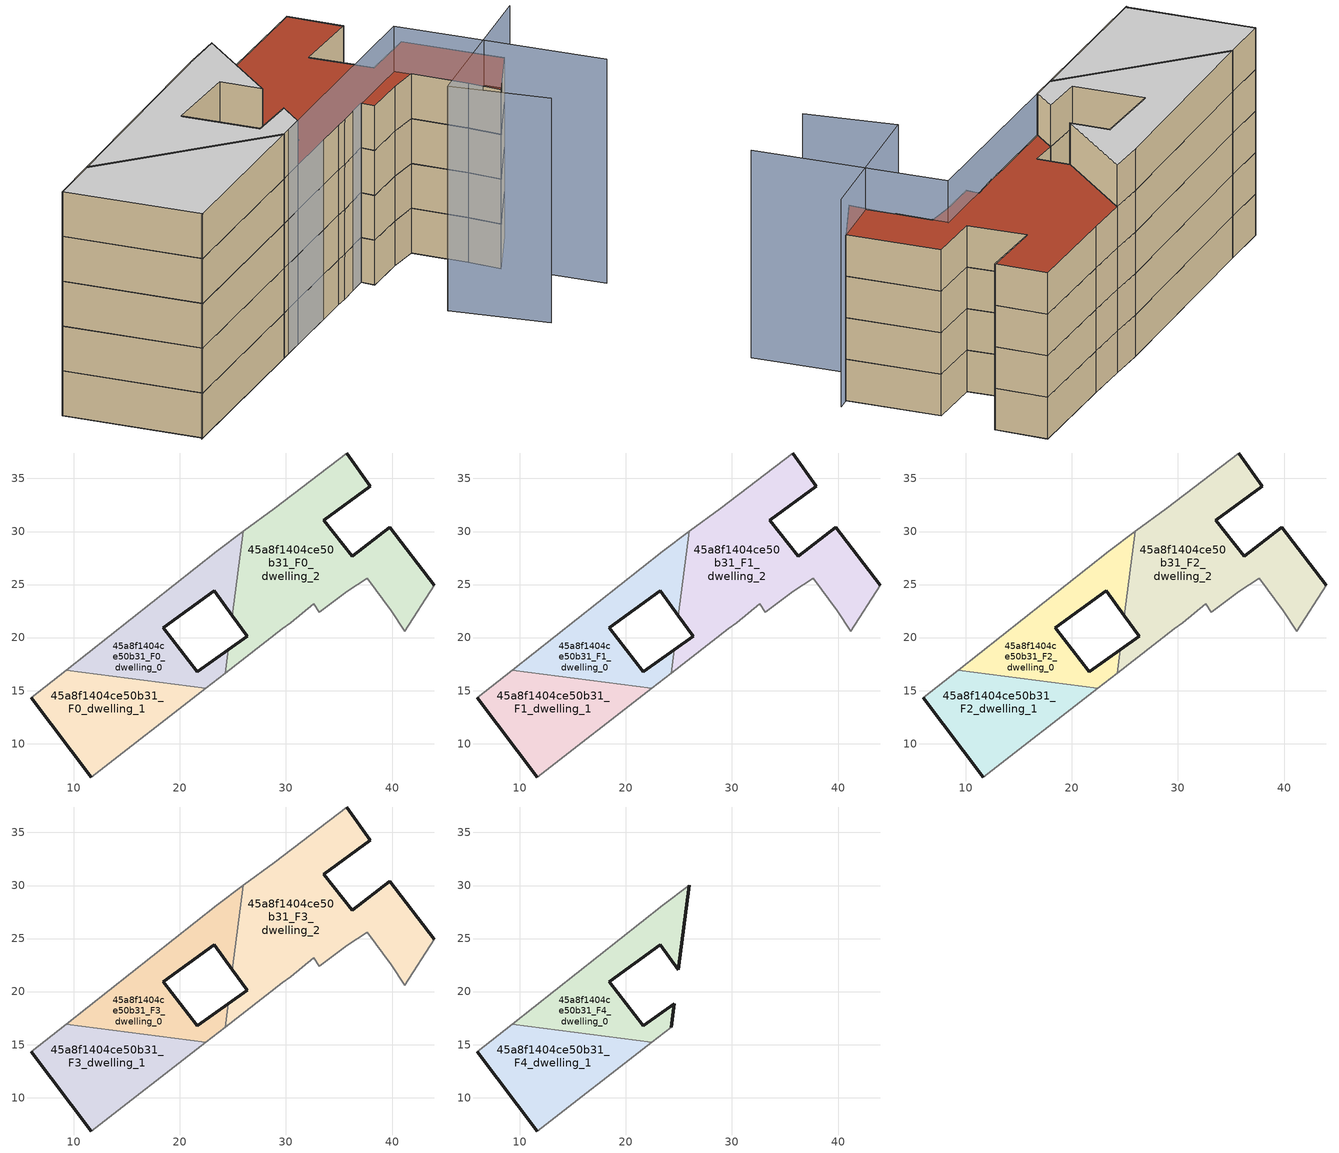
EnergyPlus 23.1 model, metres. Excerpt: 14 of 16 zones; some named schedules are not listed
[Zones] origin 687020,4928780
45a8f1404ce50b31_F0_dwelling_0
 floor ground (EU_floor_Construction): 24.26,16.64 24.54,18.83 21.62,16.76 18.44,20.93 23.23,24.39 24.95,22.06 25.96,30 23.46,28.15 9.29,16.92 22.44,15.23 z0
 wall outside (EU_wall_Construction): 24.95,22.06 23.23,24.39 18.44,20.93 21.62,16.76 24.54,18.83 z0:3
 wall adiabatic (EU_wall_Construction): 24.26,16.64 22.44,15.23 / 9.29,16.92 23.46,28.15 25.96,30 z0:3
 wall to 45a8f1404ce50b31_F0_dwelling_2 (EU_wall_Construction): 24.54,18.83 24.26,16.64 / 25.96,30 24.95,22.06 z0:3
 wall to 45a8f1404ce50b31_F0_dwelling_1 (EU_wall_Construction): 22.44,15.23 9.29,16.92 z0:3
45a8f1404ce50b31_F0_dwelling_1
 floor ground (EU_floor_Construction): 22.44,15.23 9.29,16.92 6,14.3 11.65,6.85 z0
 wall outside (EU_wall_Construction): 11.65,6.85 6,14.3 z0:3
 wall adiabatic (EU_wall_Construction): 22.44,15.23 11.65,6.85 / 6,14.3 9.29,16.92 z0:3
45a8f1404ce50b31_F0_dwelling_2
 floor ground (EU_floor_Construction): 41.18,20.6 43.96,24.91 39.81,30.4 36.22,27.68 33.57,31.06 37.95,34.27 35.73,37.4 28.96,32.21 25.96,30 24.95,22.06 26.37,20.13 24.54,18.83 24.26,16.64 29.62,20.81 30.43,21.38 32.62,23.19 33.15,22.37 35.76,24.37 37.68,25.6 39.94,22.52 z0
 wall outside (EU_wall_Construction): 24.54,18.83 26.37,20.13 24.95,22.06 / 35.73,37.4 37.95,34.27 33.57,31.06 36.22,27.68 39.81,30.4 43.96,24.91 z0:3
 wall adiabatic (EU_wall_Construction): 43.96,24.91 41.18,20.6 39.94,22.52 37.68,25.6 35.76,24.37 33.15,22.37 32.62,23.19 30.43,21.38 29.62,20.81 24.26,16.64 / 25.96,30 28.96,32.21 35.73,37.4 z0:3
45a8f1404ce50b31_F1_dwelling_0
 floor to 45a8f1404ce50b31_F0_dwelling_0 (EU_floor_Construction): 24.25,16.64 24.53,18.83 21.62,16.76 18.44,20.93 23.23,24.39 24.95,22.06 25.96,30 23.46,28.15 9.29,16.92 22.44,15.23 z3
 wall outside (EU_wall_Construction): 24.95,22.06 23.23,24.39 18.44,20.93 21.62,16.76 24.54,18.83 z3:6
 wall adiabatic (EU_wall_Construction): 24.26,16.64 22.44,15.23 / 9.29,16.92 23.46,28.15 25.96,30 z3:6
 wall to 45a8f1404ce50b31_F1_dwelling_2 (EU_wall_Construction): 24.54,18.83 24.26,16.64 / 25.96,30 24.95,22.06 z3:6
 wall to 45a8f1404ce50b31_F1_dwelling_1 (EU_wall_Construction): 22.44,15.23 9.29,16.92 z3:6
45a8f1404ce50b31_F1_dwelling_1
 floor to 45a8f1404ce50b31_F0_dwelling_1 (EU_floor_Construction): 22.44,15.23 9.29,16.92 6,14.3 11.65,6.85 z3
 wall outside (EU_wall_Construction): 11.65,6.85 6,14.3 z3:6
 wall adiabatic (EU_wall_Construction): 22.44,15.23 11.65,6.85 / 6,14.3 9.29,16.92 z3:6
45a8f1404ce50b31_F1_dwelling_2
 floor to 45a8f1404ce50b31_F0_dwelling_2 (EU_floor_Construction): 41.17,20.6 43.96,24.91 39.8,30.4 36.22,27.68 33.57,31.06 37.95,34.27 35.73,37.4 28.96,32.21 25.96,30 24.95,22.06 26.37,20.13 24.53,18.83 24.25,16.64 29.62,20.81 30.43,21.38 32.62,23.19 33.15,22.37 35.75,24.37 37.67,25.6 39.94,22.52 z3
 wall outside (EU_wall_Construction): 24.54,18.83 26.37,20.13 24.95,22.06 / 35.73,37.4 37.95,34.27 33.57,31.06 36.22,27.68 39.81,30.4 43.96,24.91 z3:6
 wall adiabatic (EU_wall_Construction): 43.96,24.91 41.18,20.6 39.94,22.52 37.68,25.6 35.76,24.37 33.15,22.37 32.62,23.19 30.43,21.38 29.62,20.81 24.26,16.64 / 25.96,30 28.96,32.21 35.73,37.4 z3:6
45a8f1404ce50b31_F2_dwelling_0
 floor to 45a8f1404ce50b31_F1_dwelling_0 (EU_floor_Construction): 24.25,16.64 24.53,18.83 21.62,16.76 18.44,20.93 23.23,24.39 24.95,22.06 25.96,30 23.46,28.15 9.29,16.92 22.44,15.23 z6
 wall outside (EU_wall_Construction): 24.95,22.06 23.23,24.39 18.44,20.93 21.62,16.76 24.54,18.83 z6:9
 wall adiabatic (EU_wall_Construction): 24.26,16.64 22.44,15.23 / 9.29,16.92 23.46,28.15 25.96,30 z6:9
 wall to 45a8f1404ce50b31_F2_dwelling_2 (EU_wall_Construction): 24.54,18.83 24.26,16.64 / 25.96,30 24.95,22.06 z6:9
 wall to 45a8f1404ce50b31_F2_dwelling_1 (EU_wall_Construction): 22.44,15.23 9.29,16.92 z6:9
45a8f1404ce50b31_F2_dwelling_1
 floor to 45a8f1404ce50b31_F1_dwelling_1 (EU_floor_Construction): 22.44,15.23 9.29,16.92 6,14.3 11.65,6.85 z6
 wall outside (EU_wall_Construction): 11.65,6.85 6,14.3 z6:9
 wall adiabatic (EU_wall_Construction): 22.44,15.23 11.65,6.85 / 6,14.3 9.29,16.92 z6:9
45a8f1404ce50b31_F2_dwelling_2
 floor to 45a8f1404ce50b31_F1_dwelling_2 (EU_floor_Construction): 41.17,20.6 43.96,24.91 39.8,30.4 36.22,27.68 33.57,31.06 37.95,34.27 35.73,37.4 28.96,32.21 25.96,30 24.95,22.06 26.37,20.13 24.53,18.83 24.25,16.64 29.62,20.81 30.43,21.38 32.62,23.19 33.15,22.37 35.75,24.37 37.67,25.6 39.94,22.52 z6
 wall outside (EU_wall_Construction): 24.54,18.83 26.37,20.13 24.95,22.06 / 35.73,37.4 37.95,34.27 33.57,31.06 36.22,27.68 39.81,30.4 43.96,24.91 z6:9
 wall adiabatic (EU_wall_Construction): 43.96,24.91 41.18,20.6 39.94,22.52 37.68,25.6 35.76,24.37 33.15,22.37 32.62,23.19 30.43,21.38 29.62,20.81 24.26,16.64 / 25.96,30 28.96,32.21 35.73,37.4 z6:9
45a8f1404ce50b31_F3_dwelling_0
 floor to 45a8f1404ce50b31_F2_dwelling_0 (EU_floor_Construction): 24.25,16.64 24.53,18.83 21.62,16.76 18.44,20.93 23.23,24.39 24.95,22.06 25.96,30 23.46,28.15 9.29,16.92 22.44,15.23 z9
 wall outside (EU_wall_Construction): 24.95,22.06 23.23,24.39 18.44,20.93 21.62,16.76 24.54,18.83 z9:12
 wall adiabatic (EU_wall_Construction): 24.26,16.64 22.44,15.23 / 9.29,16.92 23.46,28.15 25.96,30 z9:12
 wall to 45a8f1404ce50b31_F3_dwelling_2 (EU_wall_Construction): 24.54,18.83 24.26,16.64 / 25.96,30 24.95,22.06 z9:12
 wall to 45a8f1404ce50b31_F3_dwelling_1 (EU_wall_Construction): 22.44,15.23 9.29,16.92 z9:12
45a8f1404ce50b31_F3_dwelling_1
 floor to 45a8f1404ce50b31_F2_dwelling_1 (EU_floor_Construction): 22.44,15.23 9.29,16.92 6,14.3 11.65,6.85 z9
 wall outside (EU_wall_Construction): 11.65,6.85 6,14.3 z9:12
 wall adiabatic (EU_wall_Construction): 22.44,15.23 11.65,6.85 / 6,14.3 9.29,16.92 z9:12
45a8f1404ce50b31_F3_dwelling_2
 floor to 45a8f1404ce50b31_F2_dwelling_2 (EU_floor_Construction): 41.17,20.6 43.96,24.91 39.8,30.4 36.22,27.68 33.57,31.06 37.95,34.27 35.73,37.4 28.96,32.21 25.96,30 24.95,22.06 26.37,20.13 24.53,18.83 24.25,16.64 29.62,20.81 30.43,21.38 32.62,23.19 33.15,22.37 35.75,24.37 37.67,25.6 39.94,22.52 z9
 wall outside (EU_wall_Construction): 24.54,18.83 26.37,20.13 24.95,22.06 / 35.73,37.4 37.95,34.27 33.57,31.06 36.22,27.68 39.81,30.4 43.96,24.91 z9:12
 wall adiabatic (EU_wall_Construction): 43.96,24.91 41.18,20.6 39.94,22.52 37.68,25.6 35.76,24.37 33.15,22.37 32.62,23.19 30.43,21.38 29.62,20.81 24.26,16.64 / 25.96,30 28.96,32.21 35.73,37.4 z9:12
 roof outside (EU_roof_Construction): 37.95,34.27 33.57,31.06 36.22,27.68 39.81,30.4 43.96,24.91 41.18,20.6 39.94,22.52 37.68,25.6 35.76,24.37 33.15,22.37 32.62,23.19 30.43,21.38 29.62,20.81 24.26,16.64 24.54,18.83 26.37,20.13 24.95,22.06 25.96,30 28.96,32.21 35.73,37.4 z12
45a8f1404ce50b31_F4_dwelling_0
 floor to 45a8f1404ce50b31_F3_dwelling_0 (EU_floor_Construction): 24.25,16.64 24.53,18.83 21.62,16.76 18.44,20.93 23.23,24.39 24.95,22.06 25.96,30 23.46,28.15 9.29,16.92 22.44,15.23 z12
 wall outside (EU_wall_Construction): 25.96,30 24.95,22.06 23.23,24.39 18.44,20.93 21.62,16.76 24.54,18.83 24.26,16.64 z12:15
 wall adiabatic (EU_wall_Construction): 24.26,16.64 22.44,15.23 / 9.29,16.92 23.46,28.15 25.96,30 z12:15
 wall to 45a8f1404ce50b31_F4_dwelling_1 (EU_wall_Construction): 22.44,15.23 9.29,16.92 z12:15
 ceiling to 45a8f1404ce50b31_F5_dwelling_0 (EU_floor_Construction): 25.96,30 24.95,22.06 23.23,24.39 18.44,20.93 21.62,16.76 24.53,18.83 24.25,16.64 22.44,15.23 9.29,16.92 23.46,28.15 z15
45a8f1404ce50b31_F4_dwelling_1
 floor to 45a8f1404ce50b31_F3_dwelling_1 (EU_floor_Construction): 22.44,15.23 9.29,16.92 6,14.3 11.65,6.85 z12
 wall outside (EU_wall_Construction): 11.65,6.85 6,14.3 z12:15
 wall adiabatic (EU_wall_Construction): 22.44,15.23 11.65,6.85 / 6,14.3 9.29,16.92 z12:15
 ceiling to 45a8f1404ce50b31_F5_dwelling_1 (EU_floor_Construction): 22.44,15.23 11.65,6.85 6,14.3 9.29,16.92 z15
shading: 11.52,6.75 36.97,26.51 / 36.97,26.51 45.63,15.36 / 39.5,11.71 34.98,16.59 / 34.98,16.59 44.77,25.66 z0:15
[Building]
EU S2 Campaign: North Axis=0; Terrain=City; Solar Distribution=FullExterior
[Site:Location]
Bologna: Latitude=44.5; Longitude=11.25; Time Zone=1; Elevation=37
[SizingPeriod:WeatherFileDays]
AnnualSizingPeriod: Begin Month=1; Begin Day of Month=1; End Month=12; End Day of Month=31; Day of Week for Start Day=Monday; Use Weather File Daylight Saving Period=No; Use Weather File Rain and Snow Indicators=No
[MATERIAL]
EU_InternalMass_Material: Roughness=MediumRough; Thickness=0.1; Conductivity=1; Density=1800; Specific Heat=900; Thermal Absorptance=0.9; Solar Absorptance=0.7; Visible Absorptance=0.7
[MATERIAL:NOMASS] Roughness=MediumRough; Thermal Absorptance=0.9; Solar Absorptance=0.7; Visible Absorptance=0.7
Name | Thermal Resistance
EU_wall_NoMass | 0.905828
EU_roof_NoMass | 0.37593
EU_floor_NoMass | 0.67114
[CONSTRUCTION]
EU_wall_Construction: EU_wall_NoMass
EU_roof_Construction: EU_roof_NoMass
EU_floor_Construction: EU_floor_NoMass
EU_InternalMass_Construction: EU_InternalMass_Material
[ZONE] Type=1; Multiplier=1; Ceiling Height=autocalculate; Floor Area=autocalculate; Part of Total Floor Area=Yes
Name | Volume
45a8f1404ce50b31_F0_dwelling_0 | 251.372
45a8f1404ce50b31_F1_dwelling_0; 45a8f1404ce50b31_F2_dwelling_0; 45a8f1404ce50b31_F3_dwelling_0; 45a8f1404ce50b31_F4_dwelling_0 | 251.373
45a8f1404ce50b31_F0_dwelling_1; 45a8f1404ce50b31_F1_dwelling_1; 45a8f1404ce50b31_F2_dwelling_1; 45a8f1404ce50b31_F3_dwelling_1; 45a8f1404ce50b31_F4_dwelling_1 | 251.421
45a8f1404ce50b31_F0_dwelling_2; 45a8f1404ce50b31_F1_dwelling_2; 45a8f1404ce50b31_F2_dwelling_2; 45a8f1404ce50b31_F3_dwelling_2 | 502.767
[INTERNALMASS] Construction=EU_InternalMass_Construction
Name | Zone or ZoneList | Surface Area
45a8f1404ce50b31_F0_dwelling_0_EU_InternalMass | 45a8f1404ce50b31_F0_dwelling_0 | 83.791
45a8f1404ce50b31_F0_dwelling_1_EU_InternalMass | 45a8f1404ce50b31_F0_dwelling_1 | 83.8072
45a8f1404ce50b31_F0_dwelling_2_EU_InternalMass | 45a8f1404ce50b31_F0_dwelling_2 | 167.589
45a8f1404ce50b31_F1_dwelling_0_EU_InternalMass | 45a8f1404ce50b31_F1_dwelling_0 | 83.791
45a8f1404ce50b31_F1_dwelling_1_EU_InternalMass | 45a8f1404ce50b31_F1_dwelling_1 | 83.8072
45a8f1404ce50b31_F1_dwelling_2_EU_InternalMass | 45a8f1404ce50b31_F1_dwelling_2 | 167.589
45a8f1404ce50b31_F2_dwelling_0_EU_InternalMass | 45a8f1404ce50b31_F2_dwelling_0 | 83.791
45a8f1404ce50b31_F2_dwelling_1_EU_InternalMass | 45a8f1404ce50b31_F2_dwelling_1 | 83.8072
45a8f1404ce50b31_F2_dwelling_2_EU_InternalMass | 45a8f1404ce50b31_F2_dwelling_2 | 167.589
45a8f1404ce50b31_F3_dwelling_0_EU_InternalMass | 45a8f1404ce50b31_F3_dwelling_0 | 83.791
45a8f1404ce50b31_F3_dwelling_1_EU_InternalMass | 45a8f1404ce50b31_F3_dwelling_1 | 83.8072
45a8f1404ce50b31_F3_dwelling_2_EU_InternalMass | 45a8f1404ce50b31_F3_dwelling_2 | 167.589
45a8f1404ce50b31_F4_dwelling_0_EU_InternalMass | 45a8f1404ce50b31_F4_dwelling_0 | 191.465
45a8f1404ce50b31_F4_dwelling_1_EU_InternalMass | 45a8f1404ce50b31_F4_dwelling_1 | 143.728
[OTHEREQUIPMENT] Fuel Type=Electricity; Design Level Calculation Method=Watts/Area; Power per Zone Floor Area=1; Fraction Latent=0; Fraction Radiant=0; Fraction Lost=0; Carbon Dioxide Generation Rate=0; EndUse Subcategory=EU_Step8_InternalGains
Name | Zone or ZoneList or Space or SpaceList | Schedule
EU_Step8_InternalGain_45a8f1404ce50b31_F0_dwelling_0_f000 | 45a8f1404ce50b31_F0_dwelling_0 | EU_Step8_GainSchedule_45a8f1404ce50b31_F0_dwelling_0_f000
EU_Step8_InternalGain_45a8f1404ce50b31_F0_dwelling_1_f000 | 45a8f1404ce50b31_F0_dwelling_1 | EU_Step8_GainSchedule_45a8f1404ce50b31_F0_dwelling_1_f000
EU_Step8_InternalGain_45a8f1404ce50b31_F0_dwelling_2_f000 | 45a8f1404ce50b31_F0_dwelling_2 | EU_Step8_GainSchedule_45a8f1404ce50b31_F0_dwelling_2_f000
EU_Step8_InternalGain_45a8f1404ce50b31_F1_dwelling_0_f000 | 45a8f1404ce50b31_F1_dwelling_0 | EU_Step8_GainSchedule_45a8f1404ce50b31_F1_dwelling_0_f000
EU_Step8_InternalGain_45a8f1404ce50b31_F1_dwelling_1_f000 | 45a8f1404ce50b31_F1_dwelling_1 | EU_Step8_GainSchedule_45a8f1404ce50b31_F1_dwelling_1_f000
EU_Step8_InternalGain_45a8f1404ce50b31_F1_dwelling_2_f000 | 45a8f1404ce50b31_F1_dwelling_2 | EU_Step8_GainSchedule_45a8f1404ce50b31_F1_dwelling_2_f000
EU_Step8_InternalGain_45a8f1404ce50b31_F2_dwelling_0_f000 | 45a8f1404ce50b31_F2_dwelling_0 | EU_Step8_GainSchedule_45a8f1404ce50b31_F2_dwelling_0_f000
EU_Step8_InternalGain_45a8f1404ce50b31_F2_dwelling_1_f000 | 45a8f1404ce50b31_F2_dwelling_1 | EU_Step8_GainSchedule_45a8f1404ce50b31_F2_dwelling_1_f000
EU_Step8_InternalGain_45a8f1404ce50b31_F2_dwelling_2_f000 | 45a8f1404ce50b31_F2_dwelling_2 | EU_Step8_GainSchedule_45a8f1404ce50b31_F2_dwelling_2_f000
EU_Step8_InternalGain_45a8f1404ce50b31_F3_dwelling_0_f000 | 45a8f1404ce50b31_F3_dwelling_0 | EU_Step8_GainSchedule_45a8f1404ce50b31_F3_dwelling_0_f000
EU_Step8_InternalGain_45a8f1404ce50b31_F3_dwelling_1_f000 | 45a8f1404ce50b31_F3_dwelling_1 | EU_Step8_GainSchedule_45a8f1404ce50b31_F3_dwelling_1_f000
EU_Step8_InternalGain_45a8f1404ce50b31_F3_dwelling_2_f000 | 45a8f1404ce50b31_F3_dwelling_2 | EU_Step8_GainSchedule_45a8f1404ce50b31_F3_dwelling_2_f000
EU_Step8_InternalGain_45a8f1404ce50b31_F4_dwelling_0_f000 | 45a8f1404ce50b31_F4_dwelling_0 | EU_Step8_GainSchedule_45a8f1404ce50b31_F4_dwelling_0_f000
EU_Step8_InternalGain_45a8f1404ce50b31_F4_dwelling_1_f000 | 45a8f1404ce50b31_F4_dwelling_1 | EU_Step8_GainSchedule_45a8f1404ce50b31_F4_dwelling_1_f000
[ZONEVENTILATION:DESIGNFLOWRATE] Schedule=EU_AlwaysOn; Design Flow Rate Calculation Method=AirChanges/Hour; Air Changes per Hour=0.73129; Ventilation Type=Natural; Fan Pressure Rise=0; Fan Total Efficiency=1; Constant Term Coefficient=1; Temperature Term Coefficient=0; Velocity Term Coefficient=0; Velocity Squared Term Coefficient=0; Minimum Indoor Temperature=-100; Maximum Indoor Temperature=100; Delta Temperature=-100; Minimum Outdoor Temperature=-100; Maximum Outdoor Temperature=100; Maximum Wind Speed=40
Name | Zone or ZoneList or Space or SpaceList
EU_ConstantAir_45a8f1404ce50b31_F0_dwelling_0 | 45a8f1404ce50b31_F0_dwelling_0
EU_ConstantAir_45a8f1404ce50b31_F0_dwelling_1 | 45a8f1404ce50b31_F0_dwelling_1
EU_ConstantAir_45a8f1404ce50b31_F0_dwelling_2 | 45a8f1404ce50b31_F0_dwelling_2
EU_ConstantAir_45a8f1404ce50b31_F1_dwelling_0 | 45a8f1404ce50b31_F1_dwelling_0
EU_ConstantAir_45a8f1404ce50b31_F1_dwelling_1 | 45a8f1404ce50b31_F1_dwelling_1
EU_ConstantAir_45a8f1404ce50b31_F1_dwelling_2 | 45a8f1404ce50b31_F1_dwelling_2
EU_ConstantAir_45a8f1404ce50b31_F2_dwelling_0 | 45a8f1404ce50b31_F2_dwelling_0
EU_ConstantAir_45a8f1404ce50b31_F2_dwelling_1 | 45a8f1404ce50b31_F2_dwelling_1
EU_ConstantAir_45a8f1404ce50b31_F2_dwelling_2 | 45a8f1404ce50b31_F2_dwelling_2
EU_ConstantAir_45a8f1404ce50b31_F3_dwelling_0 | 45a8f1404ce50b31_F3_dwelling_0
EU_ConstantAir_45a8f1404ce50b31_F3_dwelling_1 | 45a8f1404ce50b31_F3_dwelling_1
EU_ConstantAir_45a8f1404ce50b31_F3_dwelling_2 | 45a8f1404ce50b31_F3_dwelling_2
EU_ConstantAir_45a8f1404ce50b31_F4_dwelling_0 | 45a8f1404ce50b31_F4_dwelling_0
EU_ConstantAir_45a8f1404ce50b31_F4_dwelling_1 | 45a8f1404ce50b31_F4_dwelling_1
[HVACTEMPLATE:THERMOSTAT] Constant Heating Setpoint=20; Constant Cooling Setpoint=50
EU_HeatOnly_45a8f1404ce50b31_F0_dwelling_0; EU_HeatOnly_45a8f1404ce50b31_F0_dwelling_1; EU_HeatOnly_45a8f1404ce50b31_F0_dwelling_2; EU_HeatOnly_45a8f1404ce50b31_F1_dwelling_0; EU_HeatOnly_45a8f1404ce50b31_F1_dwelling_1; EU_HeatOnly_45a8f1404ce50b31_F1_dwelling_2; EU_HeatOnly_45a8f1404ce50b31_F2_dwelling_0; EU_HeatOnly_45a8f1404ce50b31_F2_dwelling_1; EU_HeatOnly_45a8f1404ce50b31_F2_dwelling_2; EU_HeatOnly_45a8f1404ce50b31_F3_dwelling_0; EU_HeatOnly_45a8f1404ce50b31_F3_dwelling_1; EU_HeatOnly_45a8f1404ce50b31_F3_dwelling_2; EU_HeatOnly_45a8f1404ce50b31_F4_dwelling_0; EU_HeatOnly_45a8f1404ce50b31_F4_dwelling_1; EU_HeatOnly_45a8f1404ce50b31_F5_dwelling_0; EU_HeatOnly_45a8f1404ce50b31_F5_dwelling_1
[HVACTEMPLATE:ZONE:IDEALLOADSAIRSYSTEM] System Availability Schedule=EU_AlwaysOn; Maximum Heating Supply Air Temperature=50; Minimum Cooling Supply Air Temperature=13; Maximum Heating Supply Air Humidity Ratio=0.0156; Minimum Cooling Supply Air Humidity Ratio=0.0077; Heating Limit=NoLimit; Cooling Limit=NoLimit; Heating Availability Schedule=EU_AlwaysOn; Cooling Availability Schedule=EU_CoolingOff; Dehumidification Control Type=ConstantSensibleHeatRatio; Cooling Sensible Heat Ratio=0.7; Dehumidification Setpoint=60; Humidification Control Type=None; Humidification Setpoint=30; Outdoor Air Method=None; Outdoor Air Flow Rate per Person=0.00944; Outdoor Air Flow Rate per Zone Floor Area=0; Outdoor Air Flow Rate per Zone=0; Demand Controlled Ventilation Type=None; Outdoor Air Economizer Type=NoEconomizer; Heat Recovery Type=None; Sensible Heat Recovery Effectiveness=0.7; Latent Heat Recovery Effectiveness=0.65
Name | Template Thermostat
45a8f1404ce50b31_F0_dwelling_0 | EU_HeatOnly_45a8f1404ce50b31_F0_dwelling_0
45a8f1404ce50b31_F0_dwelling_1 | EU_HeatOnly_45a8f1404ce50b31_F0_dwelling_1
45a8f1404ce50b31_F0_dwelling_2 | EU_HeatOnly_45a8f1404ce50b31_F0_dwelling_2
45a8f1404ce50b31_F1_dwelling_0 | EU_HeatOnly_45a8f1404ce50b31_F1_dwelling_0
45a8f1404ce50b31_F1_dwelling_1 | EU_HeatOnly_45a8f1404ce50b31_F1_dwelling_1
45a8f1404ce50b31_F1_dwelling_2 | EU_HeatOnly_45a8f1404ce50b31_F1_dwelling_2
45a8f1404ce50b31_F2_dwelling_0 | EU_HeatOnly_45a8f1404ce50b31_F2_dwelling_0
45a8f1404ce50b31_F2_dwelling_1 | EU_HeatOnly_45a8f1404ce50b31_F2_dwelling_1
45a8f1404ce50b31_F2_dwelling_2 | EU_HeatOnly_45a8f1404ce50b31_F2_dwelling_2
